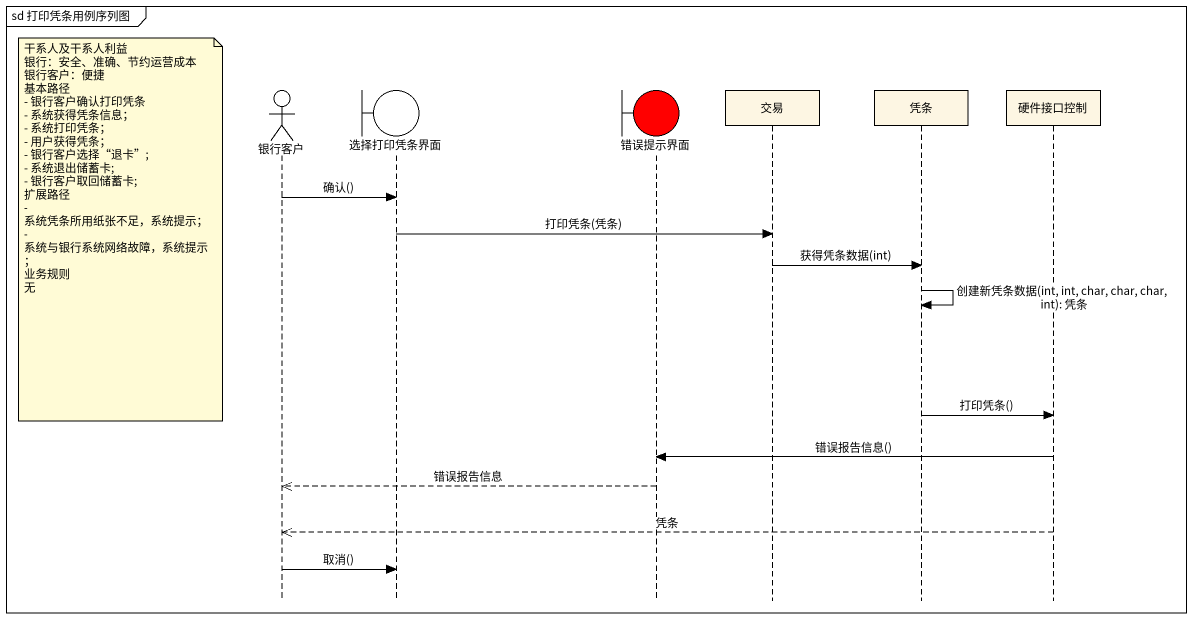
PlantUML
@startuml
mainframe sd 打印凭条用例序列图
hide footbox
actor 银行客户
boundary 选择打印凭条界面
boundary 错误提示界面 #FF0000
participant 交易
participant 凭条
participant 硬件接口控制

银行客户 -> 选择打印凭条界面 : 确认()
note left of 银行客户
  干系人及干系人利益
  银行：安全、准确、节约运营成本
  银行客户：便捷
  基本路径
  - 银行客户确认打印凭条
  - 系统获得凭条信息；
  - 系统打印凭条；
  - 用户获得凭条；
  - 银行客户选择“退卡”;
  - 系统退出储蓄卡;
  - 银行客户取回储蓄卡;
  扩展路径
  - 系统凭条所用纸张不足，系统提示；
  - 系统与银行系统网络故障，系统提示；
  业务规则
  无
end note
选择打印凭条界面 -> 交易 : 打印凭条(凭条)
交易 -> 凭条 : 获得凭条数据(int)
凭条 -> 凭条 : 创建新凭条数据(int, int, char, char, char, int): 凭条
凭条 -> 硬件接口控制 : 打印凭条()
硬件接口控制 -> 错误提示界面 : 错误报告信息()
错误提示界面 -->> 银行客户 : 错误报告信息
硬件接口控制 -->> 银行客户 : 凭条
银行客户 -> 选择打印凭条界面 : 取消()
@enduml
